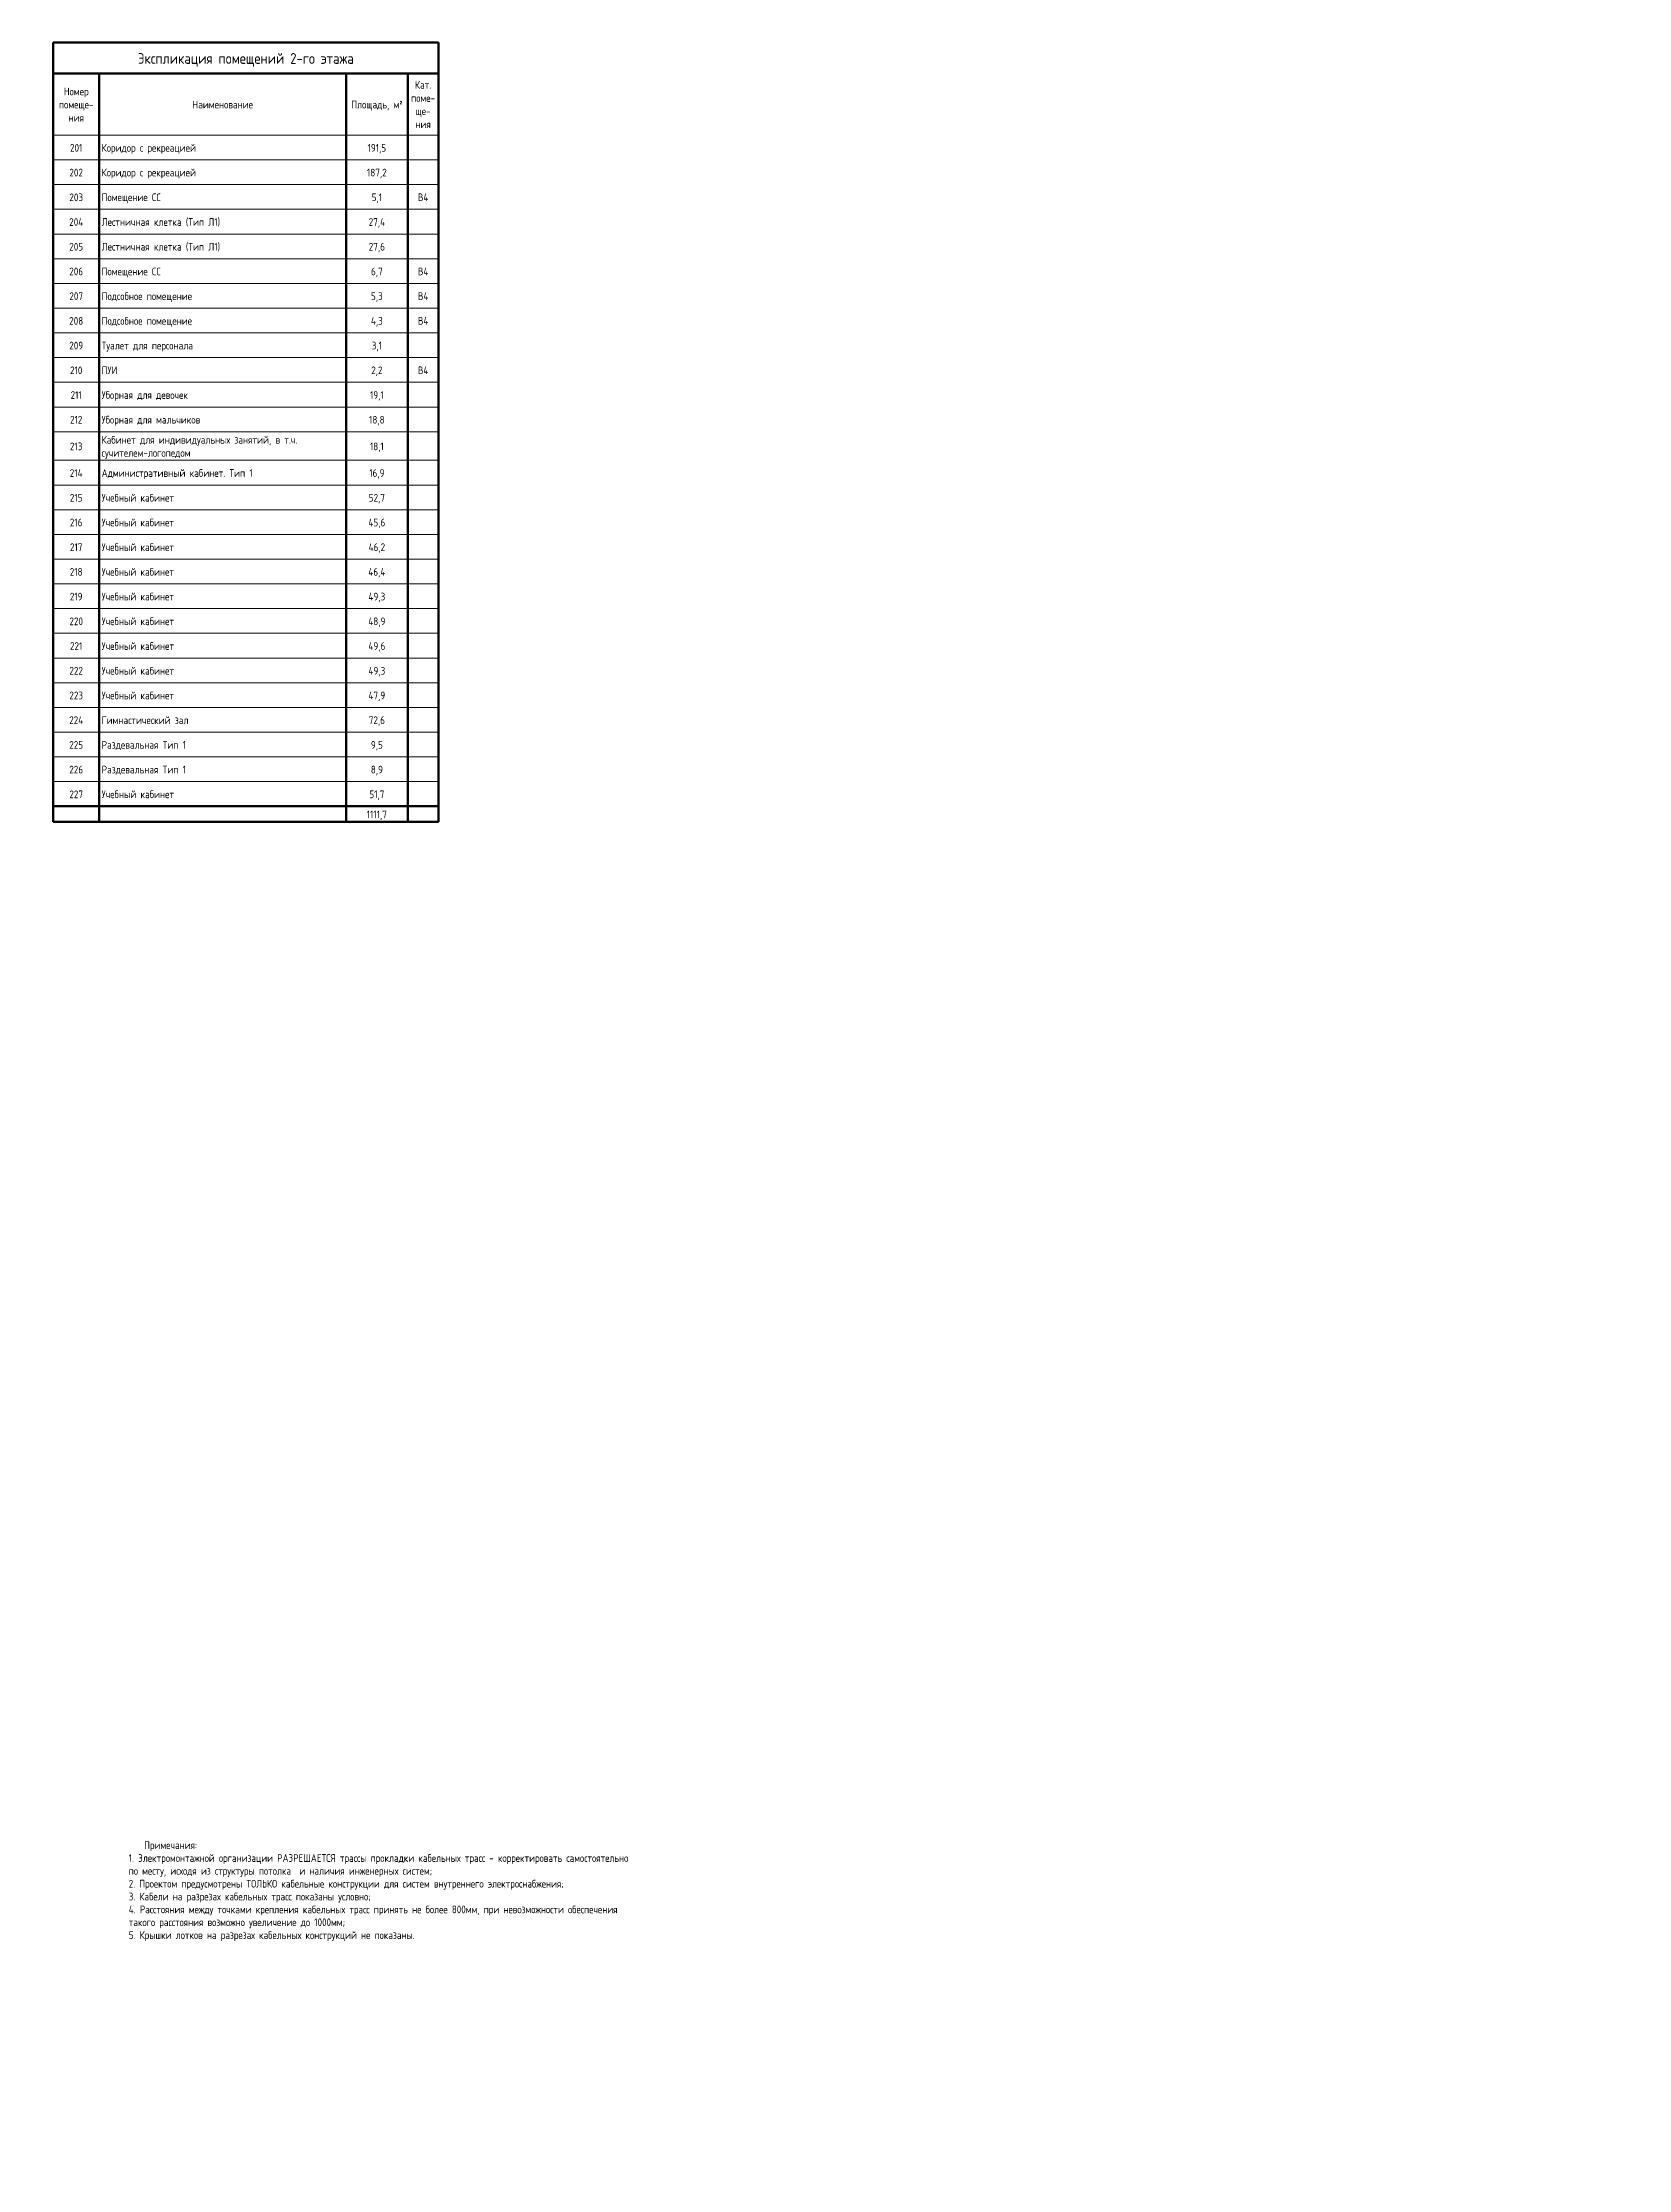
# Model space of a CAD drawing. Header units: millimetres. Extents: x -42533 to 645315, y 3457 to 82611.
# Drawn here: x 217041 to 268469, y 6510 to 75514 of the extents above; entities that cross this region are included whole.
import ezdxf
from ezdxf import colors
from ezdxf.entities.mleader import LeaderData, LeaderLine
from ezdxf.math import Vec2, Vec3

# ---------------------------------------------------------------- set-up
doc = ezdxf.new("R2010")
doc.units = ezdxf.units.MM
doc.layers.add('Графика', color=7, linetype='Continuous', lineweight=20)
doc.layers.add('ЭМ_кабеленесущие конструкции', color=7, linetype='Continuous', lineweight=15)
doc.layers.add('Линии', color=7, linetype='Continuous', lineweight=9, true_color=0x00a600)
doc.styles.add('GOST Common_10', font='GOST_Common.ttf', dxfattribs={"width": 0.9, "height": 3.5})
doc.styles.add('GOST Common_11', font='GOST_Common.ttf', dxfattribs={"width": 0.9, "height": 2.5})
doc.styles.add('ISOCPEUR', font='isocpeur.ttf', dxfattribs={"width": 0.85, "height": 275})

# ---------------------------------------------------------------- blocks, each defined once
blk = doc.blocks.new('_Dot')
at = {"color": 0, "linetype": 'ByBlock', "lineweight": -2}
blk.add_line((-0.5, 0), (-1, 0), dxfattribs=at)
at = {"color": 0, "linetype": 'ByBlock', "const_width": 0.5}
blk.add_lwpolyline([(-0.25, 0, 1), (0.25, 0, 1)], format="xyb", close=True, dxfattribs=at)

msp = doc.modelspace()

# ---------------------------------------------------------------- linework, layer by layer
at = {"layer": 'Линии', "color": 7, "lineweight": 50}
for p, q in [((217381.7, 75513.7), (217381.7, 74513.7)), ((229882.5, 75513.7), (217381.7, 75513.7)), ((229882.5, 74513.7), (229882.5, 75513.7)), ((217381.7, 74513.7), (217381.7, 50232.8)), ((217381.7, 74513.7), (229882.5, 74513.7)), ((218881.7, 74513.7), (218881.7, 72509.1)), ((226881.7, 74513.7), (226881.7, 72509.1)), ((228881.7, 74513.7), (228881.7, 72509.1)), ((229881.7, 74513.7), (229881.7, 72509.1)), ((229882.5, 74513.7), (229882.5, 50232.8)), ((218881.7, 72509.1), (218881.7, 71707.3)), ((226881.7, 72509.1), (226881.7, 71707.3)), ((228881.7, 72509.1), (228881.7, 71707.3)), ((229881.7, 72509.1), (229881.7, 71707.3)), ((218881.7, 71707.3), (218881.7, 70905.5)), ((226881.7, 71707.3), (226881.7, 70905.5)), ((228881.7, 71707.3), (228881.7, 70905.5)), ((229881.7, 71707.3), (229881.7, 70905.5)), ((218881.7, 70905.5), (218881.7, 70103.6)), ((226881.7, 70905.5), (226881.7, 70103.6)), ((228881.7, 70905.5), (228881.7, 70103.6)), ((229881.7, 70905.5), (229881.7, 70103.6)), ((218881.7, 70103.6), (218881.7, 69301.8)), ((226881.7, 70103.6), (226881.7, 69301.8)), ((228881.7, 70103.6), (228881.7, 69301.8)), ((229881.7, 70103.6), (229881.7, 69301.8)), ((218881.7, 69301.8), (218881.7, 68499.9)), ((226881.7, 69301.8), (226881.7, 68499.9)), ((228881.7, 69301.8), (228881.7, 68499.9)), ((229881.7, 69301.8), (229881.7, 68499.9)), ((218881.7, 68499.9), (218881.7, 67698.1)), ((226881.7, 68499.9), (226881.7, 67698.1)), ((228881.7, 68499.9), (228881.7, 67698.1)), ((229881.7, 68499.9), (229881.7, 67698.1)), ((218881.7, 67698.1), (218881.7, 66896.3)), ((226881.7, 67698.1), (226881.7, 66896.3)), ((228881.7, 67698.1), (228881.7, 66896.3)), ((229881.7, 67698.1), (229881.7, 66896.3)), ((218881.7, 66896.3), (218881.7, 66094.4)), ((226881.7, 66896.3), (226881.7, 66094.4)), ((228881.7, 66896.3), (228881.7, 66094.4)), ((229881.7, 66896.3), (229881.7, 66094.4)), ((218881.7, 66094.4), (218881.7, 65292.6)), ((226881.7, 66094.4), (226881.7, 65292.6)), ((228881.7, 66094.4), (228881.7, 65292.6)), ((229881.7, 66094.4), (229881.7, 65292.6)), ((218881.7, 65292.6), (218881.7, 64490.7)), ((226881.7, 65292.6), (226881.7, 64490.7)), ((228881.7, 65292.6), (228881.7, 64490.7)), ((229881.7, 65292.6), (229881.7, 64490.7)), ((218881.7, 64490.7), (218881.7, 63688.9)), ((226881.7, 64490.7), (226881.7, 63688.9)), ((228881.7, 64490.7), (228881.7, 63688.9)), ((229881.7, 64490.7), (229881.7, 63688.9)), ((218881.7, 63688.9), (218881.7, 62887)), ((226881.7, 63688.9), (226881.7, 62887)), ((228881.7, 63688.9), (228881.7, 62887)), ((229881.7, 63688.9), (229881.7, 62887)), ((218881.7, 62887), (218881.7, 61959.7)), ((226881.7, 62887), (226881.7, 61959.7)), ((228881.7, 62887), (228881.7, 61959.7)), ((229881.7, 62887), (229881.7, 61959.7)), ((218881.7, 61959.7), (218881.7, 61157.9)), ((226881.7, 61959.7), (226881.7, 61157.9)), ((228881.7, 61959.7), (228881.7, 61157.9)), ((229881.7, 61959.7), (229881.7, 61157.9)), ((218881.7, 61157.9), (218881.7, 60356.1)), ((226881.7, 61157.9), (226881.7, 60356.1)), ((228881.7, 61157.9), (228881.7, 60356.1)), ((229881.7, 61157.9), (229881.7, 60356.1)), ((218881.7, 60356.1), (218881.7, 59554.2)), ((226881.7, 60356.1), (226881.7, 59554.2)), ((228881.7, 60356.1), (228881.7, 59554.2)), ((229881.7, 60356.1), (229881.7, 59554.2)), ((218881.7, 59554.2), (218881.7, 58752.4)), ((226881.7, 59554.2), (226881.7, 58752.4)), ((228881.7, 59554.2), (228881.7, 58752.4)), ((229881.7, 59554.2), (229881.7, 58752.4)), ((218881.7, 58752.4), (218881.7, 57950.5)), ((226881.7, 58752.4), (226881.7, 57950.5)), ((228881.7, 58752.4), (228881.7, 57950.5)), ((229881.7, 58752.4), (229881.7, 57950.5)), ((218881.7, 57950.5), (218881.7, 57148.7)), ((226881.7, 57950.5), (226881.7, 57148.7)), ((228881.7, 57950.5), (228881.7, 57148.7)), ((229881.7, 57950.5), (229881.7, 57148.7)), ((218881.7, 57148.7), (218881.7, 56346.9)), ((226881.7, 57148.7), (226881.7, 56346.9)), ((228881.7, 57148.7), (228881.7, 56346.9)), ((229881.7, 57148.7), (229881.7, 56346.9)), ((218881.7, 56346.9), (218881.7, 55545)), ((226881.7, 56346.9), (226881.7, 55545)), ((228881.7, 56346.9), (228881.7, 55545)), ((229881.7, 56346.9), (229881.7, 55545)), ((218881.7, 55545), (218881.7, 54743.2)), ((226881.7, 55545), (226881.7, 54743.2)), ((228881.7, 55545), (228881.7, 54743.2)), ((229881.7, 55545), (229881.7, 54743.2)), ((218881.7, 54743.2), (218881.7, 53941.3)), ((226881.7, 54743.2), (226881.7, 53941.3)), ((228881.7, 54743.2), (228881.7, 53941.3)), ((229881.7, 54743.2), (229881.7, 53941.3)), ((218881.7, 53941.3), (218881.7, 53139.5)), ((226881.7, 53941.3), (226881.7, 53139.5)), ((228881.7, 53941.3), (228881.7, 53139.5)), ((229881.7, 53941.3), (229881.7, 53139.5)), ((218881.7, 53139.5), (218881.7, 52337.7)), ((226881.7, 53139.5), (226881.7, 52337.7)), ((228881.7, 53139.5), (228881.7, 52337.7)), ((229881.7, 53139.5), (229881.7, 52337.7)), ((218881.7, 52337.7), (218881.7, 51535.8)), ((226881.7, 52337.7), (226881.7, 51535.8)), ((228881.7, 52337.7), (228881.7, 51535.8)), ((229881.7, 52337.7), (229881.7, 51535.8)), ((218881.7, 51535.8), (218881.7, 50734)), ((226881.7, 51535.8), (226881.7, 50734)), ((228881.7, 51535.8), (228881.7, 50734)), ((229881.7, 51535.8), (229881.7, 50734)), ((218881.7, 50734), (217381.7, 50734)), ((226881.7, 50734), (218881.7, 50734)), ((218881.7, 50734), (218881.7, 50232.8)), ((228881.7, 50734), (226881.7, 50734)), ((226881.7, 50734), (226881.7, 50232.8)), ((229881.7, 50734), (228881.7, 50734)), ((228881.7, 50734), (228881.7, 50232.8)), ((229881.7, 50734), (229881.7, 50232.8)), ((229882.5, 50232.8), (217381.7, 50232.8))]:
    msp.add_line(p, q, dxfattribs=at)
at = {"layer": 'Линии', "color": 7, "lineweight": 20}
for p, q in [((218881.7, 72509.1), (217381.7, 72509.1)), ((226881.7, 72509.1), (218881.7, 72509.1)), ((228881.7, 72509.1), (226881.7, 72509.1)), ((229881.7, 72509.1), (228881.7, 72509.1)), ((218881.7, 71707.3), (217381.7, 71707.3)), ((226881.7, 71707.3), (218881.7, 71707.3)), ((228881.7, 71707.3), (226881.7, 71707.3)), ((229881.7, 71707.3), (228881.7, 71707.3)), ((218881.7, 70905.5), (217381.7, 70905.5)), ((226881.7, 70905.5), (218881.7, 70905.5)), ((228881.7, 70905.5), (226881.7, 70905.5)), ((229881.7, 70905.5), (228881.7, 70905.5)), ((218881.7, 70103.6), (217381.7, 70103.6)), ((226881.7, 70103.6), (218881.7, 70103.6)), ((228881.7, 70103.6), (226881.7, 70103.6)), ((229881.7, 70103.6), (228881.7, 70103.6)), ((218881.7, 69301.8), (217381.7, 69301.8)), ((226881.7, 69301.8), (218881.7, 69301.8)), ((228881.7, 69301.8), (226881.7, 69301.8)), ((229881.7, 69301.8), (228881.7, 69301.8)), ((218881.7, 68499.9), (217381.7, 68499.9)), ((226881.7, 68499.9), (218881.7, 68499.9)), ((228881.7, 68499.9), (226881.7, 68499.9)), ((229881.7, 68499.9), (228881.7, 68499.9)), ((218881.7, 67698.1), (217381.7, 67698.1)), ((226881.7, 67698.1), (218881.7, 67698.1)), ((228881.7, 67698.1), (226881.7, 67698.1)), ((229881.7, 67698.1), (228881.7, 67698.1)), ((218881.7, 66896.3), (217381.7, 66896.3)), ((226881.7, 66896.3), (218881.7, 66896.3)), ((228881.7, 66896.3), (226881.7, 66896.3)), ((229881.7, 66896.3), (228881.7, 66896.3)), ((218881.7, 66094.4), (217381.7, 66094.4)), ((226881.7, 66094.4), (218881.7, 66094.4)), ((228881.7, 66094.4), (226881.7, 66094.4)), ((229881.7, 66094.4), (228881.7, 66094.4)), ((218881.7, 65292.6), (217381.7, 65292.6)), ((226881.7, 65292.6), (218881.7, 65292.6)), ((228881.7, 65292.6), (226881.7, 65292.6)), ((229881.7, 65292.6), (228881.7, 65292.6)), ((218881.7, 64490.7), (217381.7, 64490.7)), ((226881.7, 64490.7), (218881.7, 64490.7)), ((228881.7, 64490.7), (226881.7, 64490.7)), ((229881.7, 64490.7), (228881.7, 64490.7)), ((218881.7, 63688.9), (217381.7, 63688.9)), ((226881.7, 63688.9), (218881.7, 63688.9)), ((228881.7, 63688.9), (226881.7, 63688.9)), ((229881.7, 63688.9), (228881.7, 63688.9)), ((218881.7, 62887), (217381.7, 62887)), ((226881.7, 62887), (218881.7, 62887)), ((228881.7, 62887), (226881.7, 62887)), ((229881.7, 62887), (228881.7, 62887)), ((218881.7, 61959.7), (217381.7, 61959.7)), ((226881.7, 61959.7), (218881.7, 61959.7)), ((228881.7, 61959.7), (226881.7, 61959.7)), ((229881.7, 61959.7), (228881.7, 61959.7)), ((218881.7, 61157.9), (217381.7, 61157.9)), ((226881.7, 61157.9), (218881.7, 61157.9)), ((228881.7, 61157.9), (226881.7, 61157.9)), ((229881.7, 61157.9), (228881.7, 61157.9)), ((218881.7, 60356.1), (217381.7, 60356.1)), ((226881.7, 60356.1), (218881.7, 60356.1)), ((228881.7, 60356.1), (226881.7, 60356.1)), ((229881.7, 60356.1), (228881.7, 60356.1)), ((218881.7, 59554.2), (217381.7, 59554.2)), ((226881.7, 59554.2), (218881.7, 59554.2)), ((228881.7, 59554.2), (226881.7, 59554.2)), ((229881.7, 59554.2), (228881.7, 59554.2)), ((218881.7, 58752.4), (217381.7, 58752.4)), ((226881.7, 58752.4), (218881.7, 58752.4)), ((228881.7, 58752.4), (226881.7, 58752.4)), ((229881.7, 58752.4), (228881.7, 58752.4)), ((218881.7, 57950.5), (217381.7, 57950.5)), ((226881.7, 57950.5), (218881.7, 57950.5)), ((228881.7, 57950.5), (226881.7, 57950.5)), ((229881.7, 57950.5), (228881.7, 57950.5)), ((218881.7, 57148.7), (217381.7, 57148.7)), ((226881.7, 57148.7), (218881.7, 57148.7)), ((228881.7, 57148.7), (226881.7, 57148.7)), ((229881.7, 57148.7), (228881.7, 57148.7)), ((218881.7, 56346.9), (217381.7, 56346.9)), ((226881.7, 56346.9), (218881.7, 56346.9)), ((228881.7, 56346.9), (226881.7, 56346.9)), ((229881.7, 56346.9), (228881.7, 56346.9)), ((218881.7, 55545), (217381.7, 55545)), ((226881.7, 55545), (218881.7, 55545)), ((228881.7, 55545), (226881.7, 55545)), ((229881.7, 55545), (228881.7, 55545)), ((218881.7, 54743.2), (217381.7, 54743.2)), ((226881.7, 54743.2), (218881.7, 54743.2)), ((228881.7, 54743.2), (226881.7, 54743.2)), ((229881.7, 54743.2), (228881.7, 54743.2)), ((218881.7, 53941.3), (217381.7, 53941.3)), ((226881.7, 53941.3), (218881.7, 53941.3)), ((228881.7, 53941.3), (226881.7, 53941.3)), ((229881.7, 53941.3), (228881.7, 53941.3)), ((218881.7, 53139.5), (217381.7, 53139.5)), ((226881.7, 53139.5), (218881.7, 53139.5)), ((228881.7, 53139.5), (226881.7, 53139.5)), ((229881.7, 53139.5), (228881.7, 53139.5)), ((218881.7, 52337.7), (217381.7, 52337.7)), ((226881.7, 52337.7), (218881.7, 52337.7)), ((228881.7, 52337.7), (226881.7, 52337.7)), ((229881.7, 52337.7), (228881.7, 52337.7)), ((218881.7, 51535.8), (217381.7, 51535.8)), ((226881.7, 51535.8), (218881.7, 51535.8)), ((228881.7, 51535.8), (226881.7, 51535.8)), ((229881.7, 51535.8), (228881.7, 51535.8))]:
    msp.add_line(p, q, dxfattribs=at)

# ---------------------------------------------------------------- texts
at = {"transparency": 33554687, "insert": (227928.8, 15537.6), "char_height": 250, "width": 16185.496, "attachment_point": 5, "style": 'ISOCPEUR'}
msp.add_mtext('\\pxi2,ql;Примечания:\\P\\pi0;1. Электромонтажной организации РАЗРЕШАЕТСЯ трассы прокладки кабельных трасс - корректировать самостоятельно по месту, исходя из структуры потолка  и наличия инженерных систем;\\P{\\C7;2. Проектом предусмотрены ТОЛЬКО кабельные конструкции для систем внутреннего электроснабжения;\\P}3. Кабели на разрезах кабельных трасс показаны условно;\\P4. Расстояния между точками крепления кабельных трасс принять не более 800мм, при невозможности обеспечения такого расстояния возможно увеличение до 1000мм; \\P5. Крышки лотков на разрезах кабельных конструкций не показаны.', dxfattribs=at)
at = {"layer": 'Графика', "line_spacing_factor": 1.022761}
for s, insert, char_height, width, attachment_point, style in [('Экспликация помещений 2-го этажа', (223632.1, 75172.8), 350, 8447.113, 2, 'GOST Common_10'), ('Номер помеще- ния', (218131.7, 74051.2), 250, 1418.025, 2, 'GOST Common_11'), ('Кат. поме- ще- ния', (229381.7, 74264.3), 250, 962.447, 2, 'GOST Common_11'), ('Наименование', (222881.7, 73625.1), 250, 2353.318, 2, 'GOST Common_11'), ('Площадь, м\\fGOST Common|b0|i0|c238|p34|;\\W.9;²', (227881.7, 73625.1), 250, 2009.372, 2, 'GOST Common_11'), ('201', (218131.7, 72221.8), 250, 509.886, 2, 'GOST Common_11'), ('Коридор с рекреацией', (218956.7, 72221.8), 250, 3611.439, 1, 'GOST Common_11'), ('191,5', (227881.7, 72221.8), 250, 739.183, 2, 'GOST Common_11'), ('202', (218131.7, 71420), 250, 561.176, 2, 'GOST Common_11'), ('Коридор с рекреацией', (218956.7, 71420), 250, 3611.439, 1, 'GOST Common_11'), ('187,2', (227881.7, 71420), 250, 790.474, 2, 'GOST Common_11'), ('203', (218131.7, 70618.2), 250, 561.176, 2, 'GOST Common_11'), ('Помещение СС', (218956.7, 70618.2), 250, 2286.943, 1, 'GOST Common_11'), ('5,1', (227881.7, 70618.2), 250, 416.356, 2, 'GOST Common_11'), ('В4', (229381.7, 70618.2), 250, 428.425, 2, 'GOST Common_11'), ('204', (218131.7, 69816.3), 250, 588.33, 2, 'GOST Common_11'), ('Лестничная клетка (Тип Л1)', (218956.7, 69816.3), 250, 4595.005, 1, 'GOST Common_11'), ('27,4', (227881.7, 69816.3), 250, 681.859, 2, 'GOST Common_11'), ('205', (218131.7, 69014.5), 250, 561.176, 2, 'GOST Common_11'), ('Лестничная клетка (Тип Л1)', (218956.7, 69014.5), 250, 4595.005, 1, 'GOST Common_11'), ('27,6', (227881.7, 69014.5), 250, 654.705, 2, 'GOST Common_11'), ('206', (218131.7, 68212.6), 250, 561.176, 2, 'GOST Common_11'), ('Помещение СС', (218956.7, 68212.6), 250, 2286.943, 1, 'GOST Common_11'), ('6,7', (227881.7, 68212.6), 250, 467.647, 2, 'GOST Common_11'), ('В4', (229381.7, 68212.6), 250, 428.425, 2, 'GOST Common_11'), ('207', (218131.7, 67410.8), 250, 561.176, 2, 'GOST Common_11'), ('Подсобное помещение', (218956.7, 67410.8), 250, 3572.217, 1, 'GOST Common_11'), ('5,3', (227881.7, 67410.8), 250, 467.647, 2, 'GOST Common_11'), ('В4', (229381.7, 67410.8), 250, 428.425, 2, 'GOST Common_11'), ('208', (218131.7, 66609), 250, 561.176, 2, 'GOST Common_11'), ('Подсобное помещение', (218956.7, 66609), 250, 3572.217, 1, 'GOST Common_11'), ('4,3', (227881.7, 66609), 250, 494.8, 2, 'GOST Common_11'), ('В4', (229381.7, 66609), 250, 428.425, 2, 'GOST Common_11'), ('209', (218131.7, 65807.1), 250, 561.176, 2, 'GOST Common_11'), ('Туалет для персонала', (218956.7, 65807.1), 250, 3692.9, 1, 'GOST Common_11'), ('3,1', (227881.7, 65807.1), 250, 416.356, 2, 'GOST Common_11'), ('210', (218131.7, 65005.3), 250, 509.886, 2, 'GOST Common_11'), ('ПУИ', (218956.7, 65005.3), 250, 642.637, 1, 'GOST Common_11'), ('2,2', (227881.7, 65005.3), 250, 467.647, 2, 'GOST Common_11'), ('В4', (229381.7, 65005.3), 250, 428.425, 2, 'GOST Common_11'), ('211', (218131.7, 64203.4), 250, 458.595, 2, 'GOST Common_11'), ('Уборная для девочек', (218956.7, 64203.4), 250, 3421.363, 1, 'GOST Common_11'), ('19,1', (227881.7, 64203.4), 250, 552.125, 2, 'GOST Common_11'), ('212', (218131.7, 63401.6), 250, 509.886, 2, 'GOST Common_11'), ('Уборная для мальчиков', (218956.7, 63401.6), 250, 3849.788, 1, 'GOST Common_11'), ('18,8', (227881.7, 63401.6), 250, 603.415, 2, 'GOST Common_11'), ('213', (218131.7, 62537), 250, 509.886, 2, 'GOST Common_11'), ('Кабинет для индивидуальных занятий, в т.ч. сучителем-логопедом', (218956.7, 62750.1), 250, 7627.166, 1, 'GOST Common_11'), ('18,1', (227881.7, 62537), 250, 552.125, 2, 'GOST Common_11'), ('214', (218131.7, 61672.5), 250, 537.039, 2, 'GOST Common_11'), ('Административный кабинет. Тип 1', (218956.7, 61672.5), 250, 5690.203, 1, 'GOST Common_11'), ('16,9', (227881.7, 61672.5), 250, 603.415, 2, 'GOST Common_11'), ('215', (218131.7, 60870.6), 250, 509.886, 2, 'GOST Common_11'), ('Учебный кабинет', (218956.7, 60870.6), 250, 2848.119, 1, 'GOST Common_11'), ('52,7', (227881.7, 60870.6), 250, 654.705, 2, 'GOST Common_11'), ('216', (218131.7, 60068.8), 250, 509.886, 2, 'GOST Common_11'), ('Учебный кабинет', (218956.7, 60068.8), 250, 2848.119, 1, 'GOST Common_11'), ('45,6', (227881.7, 60068.8), 250, 681.859, 2, 'GOST Common_11'), ('217', (218131.7, 59266.9), 250, 509.886, 2, 'GOST Common_11'), ('Учебный кабинет', (218956.7, 59266.9), 250, 2848.119, 1, 'GOST Common_11'), ('46,2', (227881.7, 59266.9), 250, 681.859, 2, 'GOST Common_11'), ('218', (218131.7, 58465.1), 250, 509.886, 2, 'GOST Common_11'), ('Учебный кабинет', (218956.7, 58465.1), 250, 2848.119, 1, 'GOST Common_11'), ('46,4', (227881.7, 58465.1), 250, 709.013, 2, 'GOST Common_11'), ('219', (218131.7, 57663.3), 250, 509.886, 2, 'GOST Common_11'), ('Учебный кабинет', (218956.7, 57663.3), 250, 2848.119, 1, 'GOST Common_11'), ('49,3', (227881.7, 57663.3), 250, 681.859, 2, 'GOST Common_11'), ('220', (218131.7, 56861.4), 250, 561.176, 2, 'GOST Common_11'), ('Учебный кабинет', (218956.7, 56861.4), 250, 2848.119, 1, 'GOST Common_11'), ('48,9', (227881.7, 56861.4), 250, 681.859, 2, 'GOST Common_11'), ('221', (218131.7, 56059.6), 250, 509.886, 2, 'GOST Common_11'), ('Учебный кабинет', (218956.7, 56059.6), 250, 2848.119, 1, 'GOST Common_11'), ('49,6', (227881.7, 56059.6), 250, 681.859, 2, 'GOST Common_11'), ('222', (218131.7, 55257.7), 250, 561.176, 2, 'GOST Common_11'), ('Учебный кабинет', (218956.7, 55257.7), 250, 2848.119, 1, 'GOST Common_11'), ('49,3', (227881.7, 55257.7), 250, 681.859, 2, 'GOST Common_11'), ('223', (218131.7, 54455.9), 250, 561.176, 2, 'GOST Common_11'), ('Учебный кабинет', (218956.7, 54455.9), 250, 2848.119, 1, 'GOST Common_11'), ('47,9', (227881.7, 54455.9), 250, 681.859, 2, 'GOST Common_11'), ('224', (218131.7, 53654.1), 250, 588.33, 2, 'GOST Common_11'), ('Гимнастический зал', (218956.7, 53654.1), 250, 3348.953, 1, 'GOST Common_11'), ('72,6', (227881.7, 53654.1), 250, 654.705, 2, 'GOST Common_11'), ('225', (218131.7, 52852.2), 250, 561.176, 2, 'GOST Common_11'), ('Раздевальная Тип 1', (218956.7, 52852.2), 250, 3252.407, 1, 'GOST Common_11'), ('9,5', (227881.7, 52852.2), 250, 467.647, 2, 'GOST Common_11'), ('226', (218131.7, 52050.4), 250, 561.176, 2, 'GOST Common_11'), ('Раздевальная Тип 1', (218956.7, 52050.4), 250, 3252.407, 1, 'GOST Common_11'), ('8,9', (227881.7, 52050.4), 250, 467.647, 2, 'GOST Common_11'), ('227', (218131.7, 51248.5), 250, 561.176, 2, 'GOST Common_11'), ('Учебный кабинет', (218956.7, 51248.5), 250, 2848.119, 1, 'GOST Common_11'), ('51,7', (227881.7, 51248.5), 250, 603.415, 2, 'GOST Common_11'), ('1111,7', (227881.7, 50597), 250, 823.661, 2, 'GOST Common_11')]:
    msp.add_mtext(s, dxfattribs=dict(at, insert=insert, char_height=char_height, width=width, attachment_point=attachment_point, style=style))

# ---------------------------------------------------------------- leaders
at = {"layer": 'ЭМ_кабеленесущие конструкции', "lineweight": 5}
ml = msp.add_multileader_mtext('Standard', dxfattribs=at)
ml.set_content('Огнестойкий герметик DS1201, DS1202\\Pдля заделки  пространства ', color=256, style='ISOCPEUR')
ml.set_leader_properties()
ml.set_arrow_properties(name='DOT')
ml.build(insert=Vec2(0, 0))
ml.multileader.update_dxf_attribs({"text_left_attachment_type": 6, "text_right_attachment_type": 6, "dogleg_length": 0.00122, "arrow_head_size": 59.6, "scale": 10})
ctx = ml.context
ctx.base_point, ctx.scale, ctx.char_height, ctx.arrow_head_size, ctx.landing_gap_size, ctx.plane_origin = Vec3(276731.8, 16958.3), 10, 238.481, 59.6, 119.2, Vec3(280992.1, 16394.1)
ctx.left_attachment, ctx.right_attachment, ctx.text_align_type = 6, 6, 2
notes = []
notes.append((ctx, [(1, (1, 1, 0), (281825.2, 16958.3), (-1, 0), 0.0727, [(2, [(284526.3, 15368.2)], 0, [])])]))
ctx.mtext.insert, ctx.mtext.width, ctx.mtext.defined_height, ctx.mtext.alignment, ctx.mtext.flow_direction = Vec3(281705.9, 17268.3), 6189.925, 640.5, 3, 5
ml = msp.add_multileader_mtext('Standard', dxfattribs=at)
ml.set_content('Перегородка для лестничного лотка SEP L1500 Н 30', color=256, style='ISOCPEUR')
ml.set_leader_properties()
ml.set_arrow_properties(name='DOT')
ml.build(insert=Vec2(0, 0))
ml.multileader.update_dxf_attribs({"text_left_attachment_type": 6, "text_right_attachment_type": 6, "dogleg_length": 0.00122, "arrow_head_size": 48.9, "scale": 10})
ctx = ml.context
ctx.base_point, ctx.scale, ctx.char_height, ctx.arrow_head_size, ctx.landing_gap_size, ctx.plane_origin = Vec3(179713.5, 16040.4), 10, 195.708, 48.9, 97.9, Vec3(181008.8, 13411.3)
ctx.left_attachment, ctx.right_attachment = 6, 6
notes.append((ctx, [(0, (1, 1, 0), (179713.5, 16040.4), (1, 0), 0.0597, [(1, [(178051.6, 15355)], 0, [])])]))
ctx.mtext.insert, ctx.mtext.width, ctx.mtext.defined_height, ctx.mtext.flow_direction = Vec3(179811.4, 16275.3), 4391.937, 201.2, 5
ml = msp.add_multileader_mtext('Standard', dxfattribs=at)
ml.set_content('Лестничный лоток LL5050HDZ', color=256, style='ISOCPEUR')
ml.set_leader_properties()
ml.set_arrow_properties(name='DOT')
ml.build(insert=Vec2(0, 0))
ml.multileader.update_dxf_attribs({"text_left_attachment_type": 6, "text_right_attachment_type": 6, "dogleg_length": 0.00122, "arrow_head_size": 48.9, "scale": 10})
ctx = ml.context
ctx.base_point, ctx.scale, ctx.char_height, ctx.arrow_head_size, ctx.landing_gap_size, ctx.plane_origin = Vec3(301000.3, 16182.7), 10, 195.708, 48.9, 97.9, Vec3(302938.6, 15960.5)
ctx.left_attachment, ctx.right_attachment, ctx.text_align_type = 6, 6, 2
notes.append((ctx, [(1, (1, 1, 0), (304290.2, 16182.7), (-1, 0), 0.0597, [(1, [(305394.2, 15679.6)], 0, [])])]))
ctx.mtext.insert, ctx.mtext.width, ctx.mtext.defined_height, ctx.mtext.alignment, ctx.mtext.flow_direction = Vec3(304192.3, 16417.5), 3770.984, 201.2, 3, 5
ml = msp.add_multileader_mtext('Standard', dxfattribs=at)
ml.set_content('Огнестойкий герметик DS1201, DS1202\\Pдля заделки  пространства между трубой и кабелем', color=256, style='ISOCPEUR')
ml.set_leader_properties()
ml.set_arrow_properties(name='DOT')
ml.build(insert=Vec2(0, 0))
ml.multileader.update_dxf_attribs({"text_left_attachment_type": 6, "text_right_attachment_type": 6, "dogleg_length": 0.00122, "arrow_head_size": 48.9, "scale": 10})
ctx = ml.context
ctx.base_point, ctx.scale, ctx.char_height, ctx.arrow_head_size, ctx.landing_gap_size, ctx.plane_origin = Vec3(299411.7, 15506.4), 10, 195.708, 48.9, 97.9, Vec3(303467.5, 16476.6)
ctx.left_attachment, ctx.right_attachment, ctx.text_align_type = 6, 6, 2
notes.append((ctx, [(1, (1, 1, 0), (304290.2, 15506.4), (-1, 0), 0.0597, [(2, [(305238.7, 14538)], 0, [])])]))
ctx.mtext.insert, ctx.mtext.width, ctx.mtext.defined_height, ctx.mtext.alignment, ctx.mtext.flow_direction = Vec3(304192.3, 15760.8), 5079.725, 525.7, 3, 5
ml = msp.add_multileader_mtext('Standard', dxfattribs=at)
ml.set_content('Обрамление трубного блока из уголка 25х25х4 ГОСТ 8509-93', color=256, style='ISOCPEUR')
ml.set_leader_properties()
ml.set_arrow_properties(name='DOT')
ml.build(insert=Vec2(0, 0))
ml.multileader.update_dxf_attribs({"text_left_attachment_type": 6, "text_right_attachment_type": 6, "dogleg_length": 0.00122, "arrow_head_size": 59.6, "scale": 10})
ctx = ml.context
ctx.base_point, ctx.scale, ctx.char_height, ctx.arrow_head_size, ctx.landing_gap_size, ctx.plane_origin = Vec3(277772.9, 14303.1), 10, 238.481, 59.6, 119.2, Vec3(280784.5, 14711.2)
ctx.left_attachment, ctx.right_attachment, ctx.text_align_type = 6, 6, 2
notes.append((ctx, [(1, (1, 1, 0), (282113.9, 14303.1), (-1, 0), 119.3, [(0, [(284282.7, 14885.3)], 0, [])])]))
ctx.mtext.insert, ctx.mtext.width, ctx.mtext.defined_height, ctx.mtext.alignment, ctx.mtext.flow_direction = Vec3(281875.4, 14613.1), 4935.399, 640.5, 3, 5
ml = msp.add_multileader_mtext('Standard', dxfattribs=at)
ml.set_content('Обрамление трубного блока из уголка 25х25х4 ГОСТ 8509-93', color=256, style='ISOCPEUR')
ml.set_leader_properties()
ml.set_arrow_properties(name='DOT')
ml.build(insert=Vec2(0, 0))
ml.multileader.update_dxf_attribs({"text_left_attachment_type": 6, "text_right_attachment_type": 6, "dogleg_length": 0.00122, "arrow_head_size": 48.9, "scale": 10})
ctx = ml.context
ctx.base_point, ctx.scale, ctx.char_height, ctx.arrow_head_size, ctx.landing_gap_size, ctx.plane_origin = Vec3(300825.7, 13294.9), 10, 195.708, 48.9, 97.9, Vec3(303297.1, 14966.9)
ctx.left_attachment, ctx.right_attachment, ctx.text_align_type = 6, 6, 2
notes.append((ctx, [(1, (1, 1, 0), (304388.1, 13294.9), (-1, 0), 97.9, [(0, [(305132.4, 14312.9)], 0, [])])]))
ctx.mtext.insert, ctx.mtext.width, ctx.mtext.defined_height, ctx.mtext.alignment, ctx.mtext.flow_direction = Vec3(304192.3, 13549.3), 4050.206, 525.7, 3, 5
ml = msp.add_multileader_mtext('Standard', dxfattribs=at)
ml.set_content('Мастика огнеупорная\\Pдля заделки щелей между перекрытием и трубой ВГП', color=256, style='ISOCPEUR')
ml.set_leader_properties()
ml.set_arrow_properties(name='DOT')
ml.build(insert=Vec2(0, 0))
ml.multileader.update_dxf_attribs({"text_left_attachment_type": 6, "text_right_attachment_type": 6, "dogleg_length": 0.00122, "arrow_head_size": 48.9, "scale": 10})
ctx = ml.context
ctx.base_point, ctx.scale, ctx.char_height, ctx.arrow_head_size, ctx.landing_gap_size, ctx.plane_origin = Vec3(301249.9, 12337.7), 10, 195.708, 48.9, 97.9, Vec3(308727.2, 15700.7)
ctx.left_attachment, ctx.right_attachment, ctx.text_align_type = 6, 6, 2
notes.append((ctx, [(1, (1, 1, 0), (304290.2, 12337.7), (-1, 0), 0.0597, [(2, [(305163.7, 12703.8)], 0, [])])]))
ctx.mtext.insert, ctx.mtext.width, ctx.mtext.defined_height, ctx.mtext.alignment, ctx.mtext.flow_direction = Vec3(304192.3, 12592.1), 4017.395, 193, 3, 5
ml = msp.add_multileader_mtext('Standard', dxfattribs=at)
ml.set_content('Обрамление трубного блока из уголка 25х25х4 ГОСТ 8509-93', color=256, style='ISOCPEUR')
ml.set_leader_properties()
ml.set_arrow_properties(name='DOT')
ml.build(insert=Vec2(0, 0))
ml.multileader.update_dxf_attribs({"text_left_attachment_type": 6, "text_right_attachment_type": 6, "dogleg_length": 0.00122, "arrow_head_size": 59.6, "scale": 10})
ctx = ml.context
ctx.base_point, ctx.scale, ctx.char_height, ctx.arrow_head_size, ctx.landing_gap_size, ctx.plane_origin = Vec3(282638.5, 6810.8), 10, 238.481, 59.6, 119.2, Vec3(285816, 8109.8)
ctx.left_attachment, ctx.right_attachment, ctx.text_align_type = 6, 6, 2
notes.append((ctx, [(1, (1, 1, 0), (286979.6, 6810.8), (-1, 0), 119.3, [(2, [(289184.9, 8239.3), (288356.2, 8494.3)], 0, [])])]))
ctx.mtext.insert, ctx.mtext.width, ctx.mtext.defined_height, ctx.mtext.alignment, ctx.mtext.flow_direction = Vec3(286741, 7120.8), 4793.504, 661.5, 3, 5
ml = msp.add_multileader_mtext('Standard', dxfattribs=at)
ml.set_content('Обрамление трубного блока из уголка 25х25х4 ГОСТ 8509-93', color=256, style='ISOCPEUR')
ml.set_leader_properties()
ml.set_arrow_properties(name='DOT')
ml.build(insert=Vec2(0, 0))
ml.multileader.update_dxf_attribs({"text_left_attachment_type": 6, "text_right_attachment_type": 6, "dogleg_length": 0.00122, "arrow_head_size": 48.9, "scale": 10})
ctx = ml.context
ctx.base_point, ctx.scale, ctx.char_height, ctx.arrow_head_size, ctx.landing_gap_size, ctx.plane_origin = Vec3(299206.9, 6512.4), 10, 195.708, 48.9, 97.9, Vec3(303043.6, 7237.6)
ctx.left_attachment, ctx.right_attachment, ctx.text_align_type = 6, 6, 2
notes.append((ctx, [(1, (1, 1, 0), (303584.5, 6512.4), (-1, 0), 97.9, [(2, [(305808.3, 7343.9), (305128.2, 7553.1)], 0, [])])]))
ctx.mtext.insert, ctx.mtext.width, ctx.mtext.defined_height, ctx.mtext.alignment, ctx.mtext.flow_direction = Vec3(303388.7, 6766.8), 4196.374, 525.7, 3, 5
for ctx, leaders in notes:
    for number, flags, end, landing, length, lines in leaders:
        leader = LeaderData()
        leader.index, (leader.has_last_leader_line, leader.has_dogleg_vector, leader.attachment_direction) = number, flags
        leader.last_leader_point, leader.dogleg_vector, leader.dogleg_length = Vec3(end), Vec3(landing), length
        for number, points, colour, breaks in lines:
            line = LeaderLine()
            line.index, line.vertices, line.color, line.breaks = number, Vec3.list(points), colors.encode_raw_color(colour), breaks
            leader.lines.append(line)
        ctx.leaders.append(leader)

doc.saveas('drawing.dxf')
